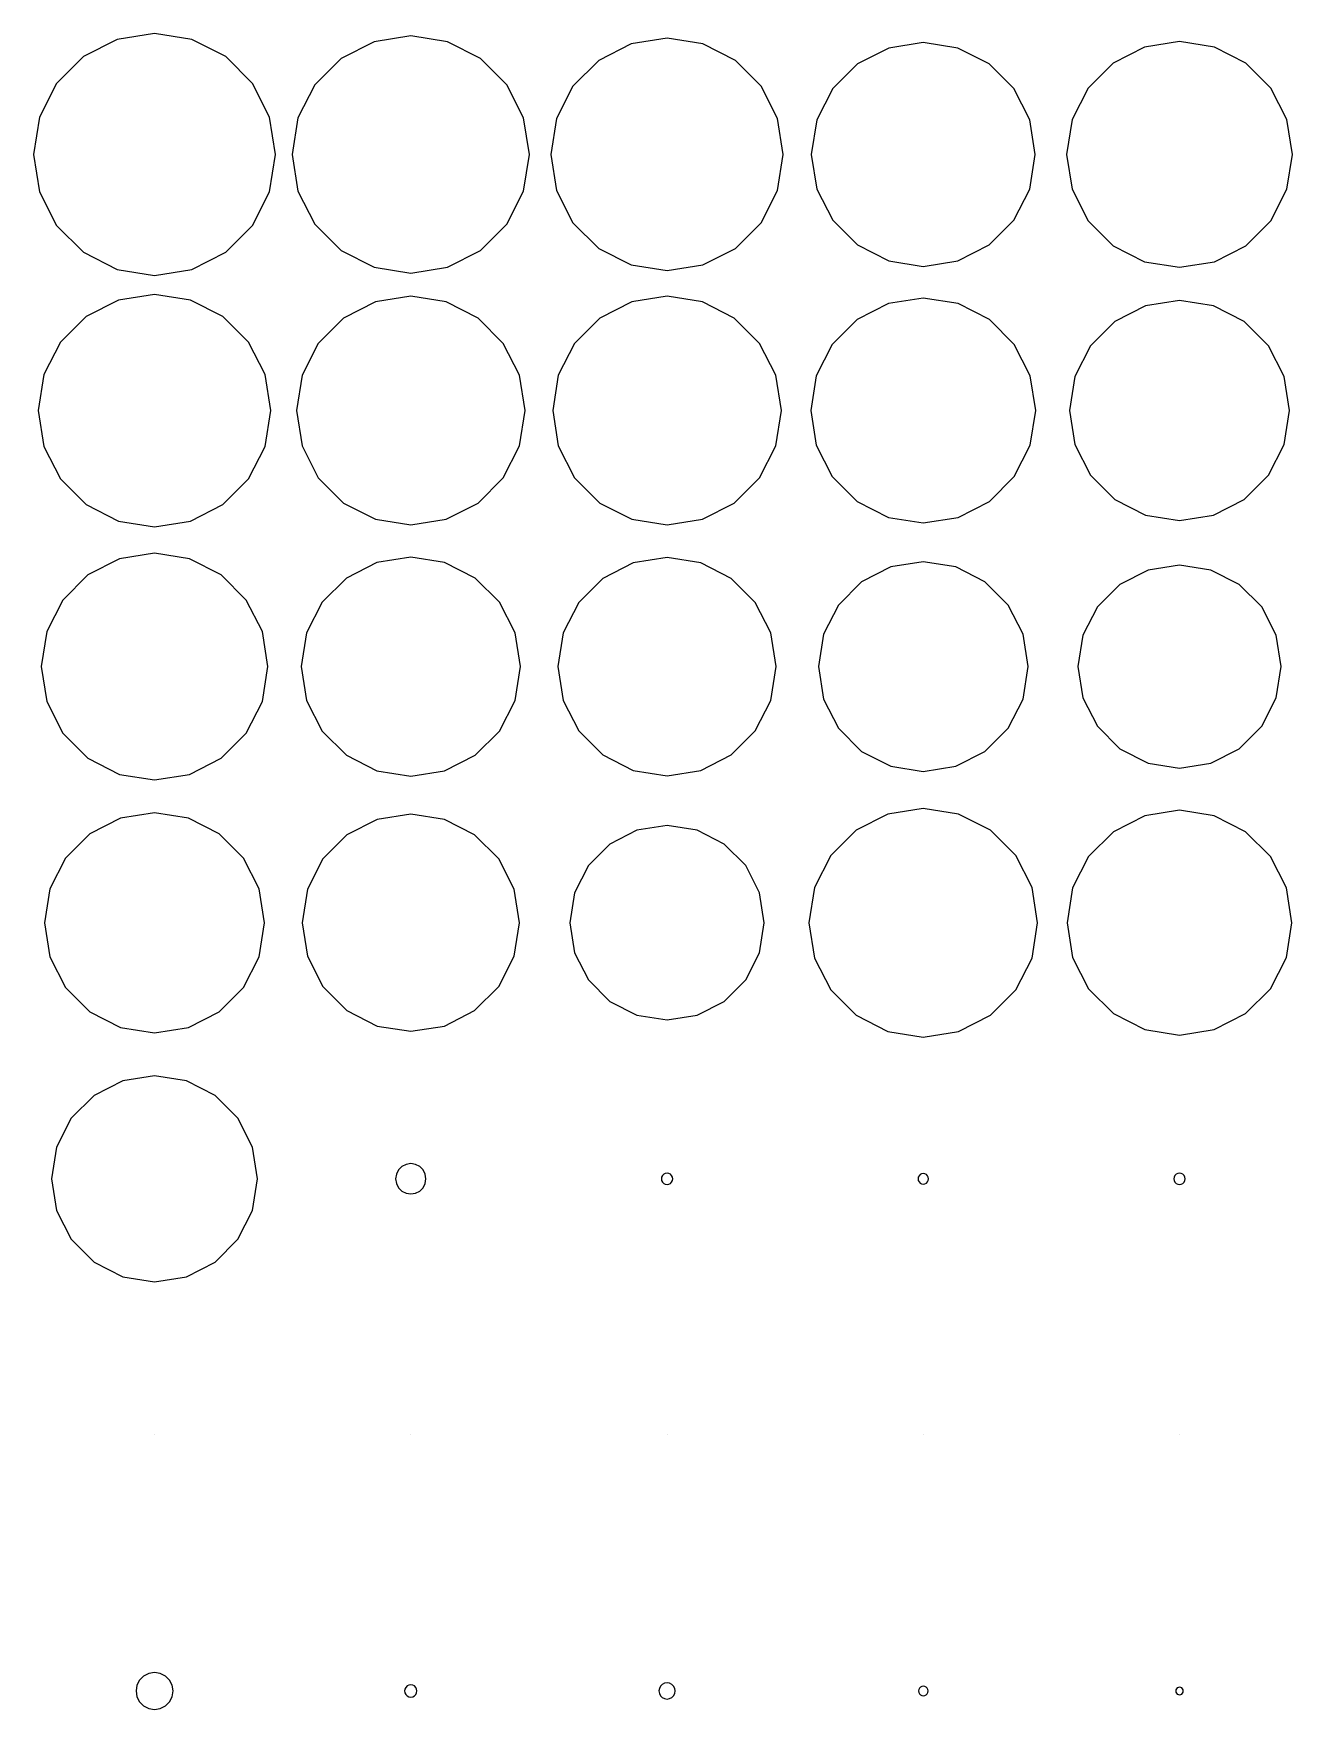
# Model space of a CAD drawing. Header units: metres. Extents: x -319 to 328, y -240 to 246.
# Drawn here: x 238.5 to 326.9, y 19.7 to 137.5 of the extents above; entities that cross this region are included whole.
import ezdxf

# ---------------------------------------------------------------- set-up
doc = ezdxf.new("R2010")
doc.units = ezdxf.units.M

msp = doc.modelspace()

# ---------------------------------------------------------------- linework, layer by layer
for p, q in [((244.37335, 137.08398, -415.6922), (242.00385, 135.87665, -415.6922)), ((247, 137.5, -415.6922), (244.37335, 137.08398, -415.6922)), ((249.62665, 137.08398, -415.6922), (247, 137.5, -415.6922)), ((251.99615, 135.87665, -415.6922), (249.62665, 137.08398, -415.6922)), ((262.42487, 136.92548, -415.6922), (260.1018, 135.74182, -415.6922)), ((265, 137.33334, -415.6922), (262.42487, 136.92548, -415.6922)), ((267.57513, 136.92548, -415.6922), (265, 137.33334, -415.6922)), ((269.8982, 135.74182, -415.6922), (267.57513, 136.92548, -415.6922)), ((280.47638, 136.76697, -415.6922), (278.19977, 135.60696, -415.6922)), ((283, 137.16666, -415.6922), (280.47638, 136.76697, -415.6922)), ((285.52362, 136.76697, -415.6922), (283, 137.16666, -415.6922)), ((287.80023, 135.60696, -415.6922), (285.52362, 136.76697, -415.6922)), ((301, 136.86667, -415.6922), (298.5691, 136.48166, -415.6922)), ((303.4309, 136.48166, -415.6922), (301, 136.86667, -415.6922)), ((319, 136.93332, -415.6922), (316.54846, 136.54504, -415.6922)), ((321.45154, 136.54504, -415.6922), (319, 136.93332, -415.6922)), ((242.00385, 135.87665, -415.6922), (240.12335, 133.99619, -415.6922)), ((253.87665, 133.99619, -415.6922), (251.99615, 135.87665, -415.6922)), ((260.1018, 135.74182, -415.6922), (258.25818, 133.89822, -415.6922)), ((271.74182, 133.89822, -415.6922), (269.8982, 135.74182, -415.6922)), ((278.19977, 135.60696, -415.6922), (276.393, 133.80023, -415.6922)), ((289.607, 133.80023, -415.6922), (287.80023, 135.60696, -415.6922)), ((298.5691, 136.48166, -415.6922), (296.3761, 135.36426, -415.6922)), ((305.6239, 135.36426, -415.6922), (303.4309, 136.48166, -415.6922)), ((316.54846, 136.54504, -415.6922), (314.3369, 135.41821, -415.6922)), ((323.6631, 135.41821, -415.6922), (321.45154, 136.54504, -415.6922)), ((296.3761, 135.36426, -415.6922), (294.63574, 133.6239, -415.6922)), ((307.36426, 133.6239, -415.6922), (305.6239, 135.36426, -415.6922)), ((314.3369, 135.41821, -415.6922), (312.5818, 133.66309, -415.6922)), ((325.4182, 133.66309, -415.6922), (323.6631, 135.41821, -415.6922)), ((240.12335, 133.99619, -415.6922), (238.91602, 131.62665, -415.6922)), ((255.08398, 131.62665, -415.6922), (253.87665, 133.99619, -415.6922)), ((258.25818, 133.89822, -415.6922), (257.07452, 131.57513, -415.6922)), ((272.92548, 131.57513, -415.6922), (271.74182, 133.89822, -415.6922)), ((276.393, 133.80023, -415.6922), (275.23303, 131.52365, -415.6922)), ((290.76697, 131.52365, -415.6922), (289.607, 133.80023, -415.6922)), ((294.63574, 133.6239, -415.6922), (293.51837, 131.43094, -415.6922)), ((308.48163, 131.43094, -415.6922), (307.36426, 133.6239, -415.6922)), ((312.5818, 133.66309, -415.6922), (311.45496, 131.45154, -415.6922)), ((326.54504, 131.45154, -415.6922), (325.4182, 133.66309, -415.6922)), ((238.91602, 131.62665, -415.6922), (238.5, 129, -415.6922)), ((255.5, 129, -415.6922), (255.08398, 131.62665, -415.6922)), ((257.07452, 131.57513, -415.6922), (256.6667, 129, -415.6922)), ((273.3333, 129, -415.6922), (272.92548, 131.57513, -415.6922)), ((275.23303, 131.52365, -415.6922), (274.8333, 129, -415.6922)), ((291.1667, 129, -415.6922), (290.76697, 131.52365, -415.6922)), ((293.51837, 131.43094, -415.6922), (293.13336, 129, -415.6922)), ((308.86664, 129, -415.6922), (308.48163, 131.43094, -415.6922)), ((311.45496, 131.45154, -415.6922), (311.06665, 129, -415.6922)), ((326.93335, 129, -415.6922), (326.54504, 131.45154, -415.6922)), ((238.5, 129, -415.6922), (238.91602, 126.37335, -415.6922)), ((255.08398, 126.37335, -415.6922), (255.5, 129, -415.6922)), ((256.6667, 129, -415.6922), (257.07452, 126.424866, -415.6922)), ((272.92548, 126.424866, -415.6922), (273.3333, 129, -415.6922)), ((274.8333, 129, -415.6922), (275.23303, 126.47635, -415.6922)), ((290.76697, 126.47635, -415.6922), (291.1667, 129, -415.6922)), ((293.13336, 129, -415.6922), (293.51837, 126.56906, -415.6922)), ((308.48163, 126.56906, -415.6922), (308.86664, 129, -415.6922)), ((311.06665, 129, -415.6922), (311.45496, 126.54846, -415.6922)), ((326.54504, 126.54846, -415.6922), (326.93335, 129, -415.6922)), ((238.91602, 126.37335, -415.6922), (240.12335, 124.003815, -415.6922)), ((253.87665, 124.003815, -415.6922), (255.08398, 126.37335, -415.6922)), ((257.07452, 126.424866, -415.6922), (258.25818, 124.101776, -415.6922)), ((271.74182, 124.101776, -415.6922), (272.92548, 126.424866, -415.6922)), ((275.23303, 126.47635, -415.6922), (276.393, 124.19977, -415.6922)), ((289.607, 124.19977, -415.6922), (290.76697, 126.47635, -415.6922)), ((293.51837, 126.56906, -415.6922), (294.63574, 124.3761, -415.6922)), ((307.36426, 124.3761, -415.6922), (308.48163, 126.56906, -415.6922)), ((311.45496, 126.54846, -415.6922), (312.5818, 124.336914, -415.6922)), ((325.4182, 124.336914, -415.6922), (326.54504, 126.54846, -415.6922)), ((240.12335, 124.003815, -415.6922), (242.00385, 122.12335, -415.6922)), ((251.99615, 122.12335, -415.6922), (253.87665, 124.003815, -415.6922)), ((258.25818, 124.101776, -415.6922), (260.1018, 122.25818, -415.6922)), ((269.8982, 122.25818, -415.6922), (271.74182, 124.101776, -415.6922)), ((276.393, 124.19977, -415.6922), (278.19977, 122.393036, -415.6922)), ((287.80023, 122.393036, -415.6922), (289.607, 124.19977, -415.6922)), ((294.63574, 124.3761, -415.6922), (296.3761, 122.63574, -415.6922)), ((305.6239, 122.63574, -415.6922), (307.36426, 124.3761, -415.6922)), ((312.5818, 124.336914, -415.6922), (314.3369, 122.58179, -415.6922)), ((323.6631, 122.58179, -415.6922), (325.4182, 124.336914, -415.6922)), ((296.3761, 122.63574, -415.6922), (298.5691, 121.51834, -415.6922)), ((303.4309, 121.51834, -415.6922), (305.6239, 122.63574, -415.6922)), ((314.3369, 122.58179, -415.6922), (316.54846, 121.454956, -415.6922)), ((321.45154, 121.454956, -415.6922), (323.6631, 122.58179, -415.6922)), ((242.00385, 122.12335, -415.6922), (244.37335, 120.916016, -415.6922)), ((249.62665, 120.916016, -415.6922), (251.99615, 122.12335, -415.6922)), ((260.1018, 122.25818, -415.6922), (262.42487, 121.074524, -415.6922)), ((267.57513, 121.074524, -415.6922), (269.8982, 122.25818, -415.6922)), ((278.19977, 122.393036, -415.6922), (280.47638, 121.23303, -415.6922)), ((285.52362, 121.23303, -415.6922), (287.80023, 122.393036, -415.6922)), ((298.5691, 121.51834, -415.6922), (301, 121.13333, -415.6922)), ((301, 121.13333, -415.6922), (303.4309, 121.51834, -415.6922)), ((316.54846, 121.454956, -415.6922), (319, 121.06668, -415.6922)), ((319, 121.06668, -415.6922), (321.45154, 121.454956, -415.6922)), ((244.37335, 120.916016, -415.6922), (247, 120.5, -415.6922)), ((247, 120.5, -415.6922), (249.62665, 120.916016, -415.6922)), ((262.42487, 121.074524, -415.6922), (265, 120.66666, -415.6922)), ((265, 120.66666, -415.6922), (267.57513, 121.074524, -415.6922)), ((280.47638, 121.23303, -415.6922), (283, 120.83334, -415.6922)), ((283, 120.83334, -415.6922), (285.52362, 121.23303, -415.6922)), ((247, 119.16666, -415.6922), (244.47638, 118.76697, -415.6922)), ((249.52362, 118.76697, -415.6922), (247, 119.16666, -415.6922)), ((265, 119.033325, -415.6922), (262.51758, 118.64017, -415.6922)), ((267.48242, 118.64017, -415.6922), (265, 119.033325, -415.6922)), ((283, 119.033325, -415.6922), (280.51758, 118.64017, -415.6922)), ((285.48242, 118.64017, -415.6922), (283, 119.033325, -415.6922)), ((244.47638, 118.76697, -415.6922), (242.19977, 117.606964, -415.6922)), ((251.80023, 117.606964, -415.6922), (249.52362, 118.76697, -415.6922)), ((262.51758, 118.64017, -415.6922), (260.27814, 117.499115, -415.6922)), ((269.72186, 117.499115, -415.6922), (267.48242, 118.64017, -415.6922)), ((280.51758, 118.64017, -415.6922), (278.27814, 117.499115, -415.6922)), ((287.72186, 117.499115, -415.6922), (285.48242, 118.64017, -415.6922)), ((298.55878, 118.513336, -415.6922), (296.3565, 117.391235, -415.6922)), ((301, 118.899994, -415.6922), (298.55878, 118.513336, -415.6922)), ((303.44122, 118.513336, -415.6922), (301, 118.899994, -415.6922)), ((305.6435, 117.391235, -415.6922), (303.44122, 118.513336, -415.6922)), ((316.6103, 118.35483, -415.6922), (314.45447, 117.25641, -415.6922)), ((319, 118.73334, -415.6922), (316.6103, 118.35483, -415.6922)), ((321.3897, 118.35483, -415.6922), (319, 118.73334, -415.6922)), ((323.54553, 117.25641, -415.6922), (321.3897, 118.35483, -415.6922)), ((242.19977, 117.606964, -415.6922), (240.393, 115.80023, -415.6922)), ((253.607, 115.80023, -415.6922), (251.80023, 117.606964, -415.6922)), ((260.27814, 117.499115, -415.6922), (258.50092, 115.72186, -415.6922)), ((271.49908, 115.72186, -415.6922), (269.72186, 117.499115, -415.6922)), ((278.27814, 117.499115, -415.6922), (276.50092, 115.72186, -415.6922)), ((289.49908, 115.72186, -415.6922), (287.72186, 117.499115, -415.6922)), ((296.3565, 117.391235, -415.6922), (294.60876, 115.64349, -415.6922)), ((307.39124, 115.64349, -415.6922), (305.6435, 117.391235, -415.6922)), ((314.45447, 117.25641, -415.6922), (312.7436, 115.54553, -415.6922)), ((325.2564, 115.54553, -415.6922), (323.54553, 117.25641, -415.6922)), ((240.393, 115.80023, -415.6922), (239.23303, 113.52365, -415.6922)), ((254.76697, 113.52365, -415.6922), (253.607, 115.80023, -415.6922)), ((258.50092, 115.72186, -415.6922), (257.35986, 113.48242, -415.6922)), ((272.64014, 113.48242, -415.6922), (271.49908, 115.72186, -415.6922)), ((276.50092, 115.72186, -415.6922), (275.35986, 113.48242, -415.6922)), ((290.64014, 113.48242, -415.6922), (289.49908, 115.72186, -415.6922)), ((294.60876, 115.64349, -415.6922), (293.48663, 113.44122, -415.6922)), ((308.51337, 113.44122, -415.6922), (307.39124, 115.64349, -415.6922)), ((312.7436, 115.54553, -415.6922), (311.64514, 113.38974, -415.6922)), ((326.35486, 113.38974, -415.6922), (325.2564, 115.54553, -415.6922)), ((239.23303, 113.52365, -415.6922), (238.83331, 111, -415.6922)), ((255.16669, 111, -415.6922), (254.76697, 113.52365, -415.6922)), ((257.35986, 113.48242, -415.6922), (256.96667, 111, -415.6922)), ((273.03333, 111, -415.6922), (272.64014, 113.48242, -415.6922)), ((275.35986, 113.48242, -415.6922), (274.96667, 111, -415.6922)), ((291.03333, 111, -415.6922), (290.64014, 113.48242, -415.6922)), ((293.48663, 113.44122, -415.6922), (293.09998, 111, -415.6922)), ((308.90002, 111, -415.6922), (308.51337, 113.44122, -415.6922)), ((311.64514, 113.38974, -415.6922), (311.26666, 111, -415.6922)), ((326.73334, 111, -415.6922), (326.35486, 113.38974, -415.6922)), ((238.83331, 111, -415.6922), (239.23303, 108.47635, -415.6922)), ((254.76697, 108.47635, -415.6922), (255.16669, 111, -415.6922)), ((256.96667, 111, -415.6922), (257.35986, 108.51758, -415.6922)), ((272.64014, 108.51758, -415.6922), (273.03333, 111, -415.6922)), ((274.96667, 111, -415.6922), (275.35986, 108.51758, -415.6922)), ((290.64014, 108.51758, -415.6922), (291.03333, 111, -415.6922)), ((293.09998, 111, -415.6922), (293.48663, 108.55878, -415.6922)), ((308.51337, 108.55878, -415.6922), (308.90002, 111, -415.6922)), ((311.26666, 111, -415.6922), (311.64514, 108.61026, -415.6922)), ((326.35486, 108.61026, -415.6922), (326.73334, 111, -415.6922)), ((239.23303, 108.47635, -415.6922), (240.393, 106.19977, -415.6922)), ((253.607, 106.19977, -415.6922), (254.76697, 108.47635, -415.6922)), ((257.35986, 108.51758, -415.6922), (258.50092, 106.27814, -415.6922)), ((271.49908, 106.27814, -415.6922), (272.64014, 108.51758, -415.6922)), ((275.35986, 108.51758, -415.6922), (276.50092, 106.27814, -415.6922)), ((289.49908, 106.27814, -415.6922), (290.64014, 108.51758, -415.6922)), ((293.48663, 108.55878, -415.6922), (294.60876, 106.35651, -415.6922)), ((307.39124, 106.35651, -415.6922), (308.51337, 108.55878, -415.6922)), ((311.64514, 108.61026, -415.6922), (312.7436, 106.45447, -415.6922)), ((325.2564, 106.45447, -415.6922), (326.35486, 108.61026, -415.6922)), ((240.393, 106.19977, -415.6922), (242.19977, 104.393036, -415.6922)), ((251.80023, 104.393036, -415.6922), (253.607, 106.19977, -415.6922)), ((258.50092, 106.27814, -415.6922), (260.27814, 104.500885, -415.6922)), ((269.72186, 104.500885, -415.6922), (271.49908, 106.27814, -415.6922)), ((276.50092, 106.27814, -415.6922), (278.27814, 104.500885, -415.6922)), ((287.72186, 104.500885, -415.6922), (289.49908, 106.27814, -415.6922)), ((294.60876, 106.35651, -415.6922), (296.3565, 104.608765, -415.6922)), ((305.6435, 104.608765, -415.6922), (307.39124, 106.35651, -415.6922)), ((312.7436, 106.45447, -415.6922), (314.45447, 104.74359, -415.6922)), ((323.54553, 104.74359, -415.6922), (325.2564, 106.45447, -415.6922)), ((242.19977, 104.393036, -415.6922), (244.47638, 103.23303, -415.6922)), ((249.52362, 103.23303, -415.6922), (251.80023, 104.393036, -415.6922)), ((260.27814, 104.500885, -415.6922), (262.51758, 103.35983, -415.6922)), ((267.48242, 103.35983, -415.6922), (269.72186, 104.500885, -415.6922)), ((278.27814, 104.500885, -415.6922), (280.51758, 103.35983, -415.6922)), ((285.48242, 103.35983, -415.6922), (287.72186, 104.500885, -415.6922)), ((296.3565, 104.608765, -415.6922), (298.55878, 103.486664, -415.6922)), ((303.44122, 103.486664, -415.6922), (305.6435, 104.608765, -415.6922)), ((314.45447, 104.74359, -415.6922), (316.6103, 103.64517, -415.6922)), ((321.3897, 103.64517, -415.6922), (323.54553, 104.74359, -415.6922)), ((244.47638, 103.23303, -415.6922), (247, 102.83334, -415.6922)), ((247, 102.83334, -415.6922), (249.52362, 103.23303, -415.6922)), ((262.51758, 103.35983, -415.6922), (265, 102.966675, -415.6922)), ((265, 102.966675, -415.6922), (267.48242, 103.35983, -415.6922)), ((280.51758, 103.35983, -415.6922), (283, 102.966675, -415.6922)), ((283, 102.966675, -415.6922), (285.48242, 103.35983, -415.6922)), ((298.55878, 103.486664, -415.6922), (301, 103.100006, -415.6922)), ((301, 103.100006, -415.6922), (303.44122, 103.486664, -415.6922)), ((316.6103, 103.64517, -415.6922), (319, 103.26666, -415.6922)), ((319, 103.26666, -415.6922), (321.3897, 103.64517, -415.6922)), ((244.53815, 100.57675, -415.6922), (242.31732, 99.44516, -415.6922)), ((247, 100.966675, -415.6922), (244.53815, 100.57675, -415.6922)), ((249.46185, 100.57675, -415.6922), (247, 100.966675, -415.6922)), ((251.68268, 99.44516, -415.6922), (249.46185, 100.57675, -415.6922)), ((262.62054, 100.32312, -415.6922), (260.47406, 99.22943, -415.6922)), ((265, 100.70001, -415.6922), (262.62054, 100.32312, -415.6922)), ((267.37946, 100.32312, -415.6922), (265, 100.70001, -415.6922)), ((269.52594, 99.22943, -415.6922), (267.37946, 100.32312, -415.6922)), ((280.63086, 100.29144, -415.6922), (278.49365, 99.20245, -415.6922)), ((283, 100.66666, -415.6922), (280.63086, 100.29144, -415.6922)), ((285.36914, 100.29144, -415.6922), (283, 100.66666, -415.6922)), ((287.50635, 99.20245, -415.6922), (285.36914, 100.29144, -415.6922)), ((301, 100.36667, -415.6922), (298.72357, 100.0061, -415.6922)), ((303.27643, 100.0061, -415.6922), (301, 100.36667, -415.6922)), ((319, 100.13333, -415.6922), (316.79565, 99.78421, -415.6922)), ((321.20435, 99.78421, -415.6922), (319, 100.13333, -415.6922)), ((242.31732, 99.44516, -415.6922), (240.55481, 97.68268, -415.6922)), ((253.44519, 97.68268, -415.6922), (251.68268, 99.44516, -415.6922)), ((260.47406, 99.22943, -415.6922), (258.77057, 97.52594, -415.6922)), ((271.22943, 97.52594, -415.6922), (269.52594, 99.22943, -415.6922)), ((278.49365, 99.20245, -415.6922), (276.79755, 97.50635, -415.6922)), ((289.20245, 97.50635, -415.6922), (287.50635, 99.20245, -415.6922)), ((296.66998, 98.95975, -415.6922), (295.04022, 97.33002, -415.6922)), ((298.72357, 100.0061, -415.6922), (296.66998, 98.95975, -415.6922)), ((305.33002, 98.95975, -415.6922), (303.27643, 100.0061, -415.6922)), ((306.95978, 97.33002, -415.6922), (305.33002, 98.95975, -415.6922)), ((316.79565, 99.78421, -415.6922), (314.80713, 98.770996, -415.6922)), ((323.19287, 98.770996, -415.6922), (321.20435, 99.78421, -415.6922)), ((314.80713, 98.770996, -415.6922), (313.229, 97.19287, -415.6922)), ((324.771, 97.19287, -415.6922), (323.19287, 98.770996, -415.6922)), ((240.55481, 97.68268, -415.6922), (239.42328, 95.46182, -415.6922)), ((254.57672, 95.46182, -415.6922), (253.44519, 97.68268, -415.6922)), ((258.77057, 97.52594, -415.6922), (257.67688, 95.379425, -415.6922)), ((272.32312, 95.379425, -415.6922), (271.22943, 97.52594, -415.6922)), ((276.79755, 97.50635, -415.6922), (275.70856, 95.36914, -415.6922)), ((290.29144, 95.36914, -415.6922), (289.20245, 97.50635, -415.6922)), ((295.04022, 97.33002, -415.6922), (293.9939, 95.27643, -415.6922)), ((308.0061, 95.27643, -415.6922), (306.95978, 97.33002, -415.6922)), ((313.229, 97.19287, -415.6922), (312.21582, 95.204315, -415.6922)), ((325.78418, 95.204315, -415.6922), (324.771, 97.19287, -415.6922)), ((239.42328, 95.46182, -415.6922), (239.03333, 93, -415.6922)), ((254.96667, 93, -415.6922), (254.57672, 95.46182, -415.6922)), ((257.67688, 95.379425, -415.6922), (257.3, 93, -415.6922)), ((272.7, 93, -415.6922), (272.32312, 95.379425, -415.6922)), ((275.70856, 95.36914, -415.6922), (275.3333, 93, -415.6922)), ((290.6667, 93, -415.6922), (290.29144, 95.36914, -415.6922)), ((293.9939, 95.27643, -415.6922), (293.63336, 93, -415.6922)), ((308.36664, 93, -415.6922), (308.0061, 95.27643, -415.6922)), ((312.21582, 95.204315, -415.6922), (311.86664, 93, -415.6922)), ((326.13336, 93, -415.6922), (325.78418, 95.204315, -415.6922)), ((239.03333, 93, -415.6922), (239.42328, 90.53818, -415.6922)), ((254.57672, 90.53818, -415.6922), (254.96667, 93, -415.6922)), ((257.3, 93, -415.6922), (257.67688, 90.620575, -415.6922)), ((272.32312, 90.620575, -415.6922), (272.7, 93, -415.6922)), ((275.3333, 93, -415.6922), (275.70856, 90.63086, -415.6922)), ((290.29144, 90.63086, -415.6922), (290.6667, 93, -415.6922)), ((293.63336, 93, -415.6922), (293.9939, 90.72357, -415.6922)), ((308.0061, 90.72357, -415.6922), (308.36664, 93, -415.6922)), ((311.86664, 93, -415.6922), (312.21582, 90.795685, -415.6922)), ((325.78418, 90.795685, -415.6922), (326.13336, 93, -415.6922)), ((293.9939, 90.72357, -415.6922), (295.04022, 88.66998, -415.6922)), ((306.95978, 88.66998, -415.6922), (308.0061, 90.72357, -415.6922)), ((312.21582, 90.795685, -415.6922), (313.229, 88.80713, -415.6922)), ((324.771, 88.80713, -415.6922), (325.78418, 90.795685, -415.6922)), ((239.42328, 90.53818, -415.6922), (240.55481, 88.31732, -415.6922)), ((253.44519, 88.31732, -415.6922), (254.57672, 90.53818, -415.6922)), ((257.67688, 90.620575, -415.6922), (258.77057, 88.47406, -415.6922)), ((271.22943, 88.47406, -415.6922), (272.32312, 90.620575, -415.6922)), ((275.70856, 90.63086, -415.6922), (276.79755, 88.49365, -415.6922)), ((289.20245, 88.49365, -415.6922), (290.29144, 90.63086, -415.6922)), ((258.77057, 88.47406, -415.6922), (260.47406, 86.77057, -415.6922)), ((269.52594, 86.77057, -415.6922), (271.22943, 88.47406, -415.6922)), ((276.79755, 88.49365, -415.6922), (278.49365, 86.79755, -415.6922)), ((287.50635, 86.79755, -415.6922), (289.20245, 88.49365, -415.6922)), ((295.04022, 88.66998, -415.6922), (296.66998, 87.04025, -415.6922)), ((305.33002, 87.04025, -415.6922), (306.95978, 88.66998, -415.6922)), ((313.229, 88.80713, -415.6922), (314.80713, 87.229004, -415.6922)), ((323.19287, 87.229004, -415.6922), (324.771, 88.80713, -415.6922)), ((240.55481, 88.31732, -415.6922), (242.31732, 86.55484, -415.6922)), ((251.68268, 86.55484, -415.6922), (253.44519, 88.31732, -415.6922)), ((314.80713, 87.229004, -415.6922), (316.79565, 86.21579, -415.6922)), ((321.20435, 86.21579, -415.6922), (323.19287, 87.229004, -415.6922)), ((242.31732, 86.55484, -415.6922), (244.53815, 85.42325, -415.6922)), ((249.46185, 85.42325, -415.6922), (251.68268, 86.55484, -415.6922)), ((260.47406, 86.77057, -415.6922), (262.62054, 85.67688, -415.6922)), ((267.37946, 85.67688, -415.6922), (269.52594, 86.77057, -415.6922)), ((278.49365, 86.79755, -415.6922), (280.63086, 85.70856, -415.6922)), ((285.36914, 85.70856, -415.6922), (287.50635, 86.79755, -415.6922)), ((296.66998, 87.04025, -415.6922), (298.72357, 85.9939, -415.6922)), ((303.27643, 85.9939, -415.6922), (305.33002, 87.04025, -415.6922)), ((316.79565, 86.21579, -415.6922), (319, 85.86667, -415.6922)), ((319, 85.86667, -415.6922), (321.20435, 86.21579, -415.6922)), ((244.53815, 85.42325, -415.6922), (247, 85.033325, -415.6922)), ((247, 85.033325, -415.6922), (249.46185, 85.42325, -415.6922)), ((262.62054, 85.67688, -415.6922), (265, 85.29999, -415.6922)), ((265, 85.29999, -415.6922), (267.37946, 85.67688, -415.6922)), ((280.63086, 85.70856, -415.6922), (283, 85.33334, -415.6922)), ((283, 85.33334, -415.6922), (285.36914, 85.70856, -415.6922)), ((298.72357, 85.9939, -415.6922), (301, 85.63333, -415.6922)), ((301, 85.63333, -415.6922), (303.27643, 85.9939, -415.6922)), ((247, 82.73334, -415.6922), (244.61029, 82.35483, -415.6922)), ((249.38971, 82.35483, -415.6922), (247, 82.73334, -415.6922)), ((265, 82.63333, -415.6922), (262.64117, 82.259735, -415.6922)), ((267.35883, 82.259735, -415.6922), (265, 82.63333, -415.6922)), ((298.51758, 82.64017, -415.6922), (296.27814, 81.499115, -415.6922)), ((301, 83.033325, -415.6922), (298.51758, 82.64017, -415.6922)), ((303.48242, 82.64017, -415.6922), (301, 83.033325, -415.6922)), ((305.72186, 81.499115, -415.6922), (303.48242, 82.64017, -415.6922)), ((316.55878, 82.513336, -415.6922), (314.3565, 81.391235, -415.6922)), ((319, 82.899994, -415.6922), (316.55878, 82.513336, -415.6922)), ((321.44122, 82.513336, -415.6922), (319, 82.899994, -415.6922)), ((323.6435, 81.391235, -415.6922), (321.44122, 82.513336, -415.6922)), ((244.61029, 82.35483, -415.6922), (242.45447, 81.25641, -415.6922)), ((251.54553, 81.25641, -415.6922), (249.38971, 82.35483, -415.6922)), ((262.64117, 82.259735, -415.6922), (260.51324, 81.17551, -415.6922)), ((269.48676, 81.17551, -415.6922), (267.35883, 82.259735, -415.6922)), ((280.88837, 81.4989, -415.6922), (278.98346, 80.52829, -415.6922)), ((283, 81.83334, -415.6922), (280.88837, 81.4989, -415.6922)), ((285.11163, 81.4989, -415.6922), (283, 81.83334, -415.6922)), ((287.01654, 80.52829, -415.6922), (285.11163, 81.4989, -415.6922)), ((296.27814, 81.499115, -415.6922), (294.50092, 79.72186, -415.6922)), ((307.49908, 79.72186, -415.6922), (305.72186, 81.499115, -415.6922)), ((314.3565, 81.391235, -415.6922), (312.60876, 79.64349, -415.6922)), ((325.39124, 79.64349, -415.6922), (323.6435, 81.391235, -415.6922)), ((242.45447, 81.25641, -415.6922), (240.74359, 79.54553, -415.6922)), ((253.25641, 79.54553, -415.6922), (251.54553, 81.25641, -415.6922)), ((260.51324, 81.17551, -415.6922), (258.82452, 79.486755, -415.6922)), ((271.17548, 79.486755, -415.6922), (269.48676, 81.17551, -415.6922)), ((278.98346, 80.52829, -415.6922), (277.47174, 79.01654, -415.6922)), ((288.52826, 79.01654, -415.6922), (287.01654, 80.52829, -415.6922)), ((240.74359, 79.54553, -415.6922), (239.64514, 77.38974, -415.6922)), ((254.35486, 77.38974, -415.6922), (253.25641, 79.54553, -415.6922)), ((258.82452, 79.486755, -415.6922), (257.7403, 77.358826, -415.6922)), ((272.2597, 77.358826, -415.6922), (271.17548, 79.486755, -415.6922)), ((277.47174, 79.01654, -415.6922), (276.5011, 77.1116, -415.6922)), ((289.4989, 77.1116, -415.6922), (288.52826, 79.01654, -415.6922)), ((294.50092, 79.72186, -415.6922), (293.35986, 77.48242, -415.6922)), ((308.64014, 77.48242, -415.6922), (307.49908, 79.72186, -415.6922)), ((312.60876, 79.64349, -415.6922), (311.48663, 77.44122, -415.6922)), ((326.51337, 77.44122, -415.6922), (325.39124, 79.64349, -415.6922)), ((239.64514, 77.38974, -415.6922), (239.26666, 75, -415.6922)), ((254.73334, 75, -415.6922), (254.35486, 77.38974, -415.6922)), ((257.7403, 77.358826, -415.6922), (257.36664, 75, -415.6922)), ((272.63336, 75, -415.6922), (272.2597, 77.358826, -415.6922)), ((276.5011, 77.1116, -415.6922), (276.1667, 75, -415.6922)), ((289.8333, 75, -415.6922), (289.4989, 77.1116, -415.6922)), ((293.35986, 77.48242, -415.6922), (292.96667, 75, -415.6922)), ((309.03333, 75, -415.6922), (308.64014, 77.48242, -415.6922)), ((311.48663, 77.44122, -415.6922), (311.09998, 75, -415.6922)), ((326.90002, 75, -415.6922), (326.51337, 77.44122, -415.6922)), ((239.26666, 75, -415.6922), (239.64514, 72.61026, -415.6922)), ((254.35486, 72.61026, -415.6922), (254.73334, 75, -415.6922)), ((257.36664, 75, -415.6922), (257.7403, 72.641174, -415.6922)), ((272.2597, 72.641174, -415.6922), (272.63336, 75, -415.6922)), ((276.1667, 75, -415.6922), (276.5011, 72.8884, -415.6922)), ((289.4989, 72.8884, -415.6922), (289.8333, 75, -415.6922)), ((292.96667, 75, -415.6922), (293.35986, 72.51758, -415.6922)), ((308.64014, 72.51758, -415.6922), (309.03333, 75, -415.6922)), ((311.09998, 75, -415.6922), (311.48663, 72.55878, -415.6922)), ((326.51337, 72.55878, -415.6922), (326.90002, 75, -415.6922)), ((239.64514, 72.61026, -415.6922), (240.74359, 70.45447, -415.6922)), ((253.25641, 70.45447, -415.6922), (254.35486, 72.61026, -415.6922)), ((257.7403, 72.641174, -415.6922), (258.82452, 70.513245, -415.6922)), ((271.17548, 70.513245, -415.6922), (272.2597, 72.641174, -415.6922)), ((276.5011, 72.8884, -415.6922), (277.47174, 70.98346, -415.6922)), ((288.52826, 70.98346, -415.6922), (289.4989, 72.8884, -415.6922)), ((293.35986, 72.51758, -415.6922), (294.50092, 70.27814, -415.6922)), ((307.49908, 70.27814, -415.6922), (308.64014, 72.51758, -415.6922)), ((311.48663, 72.55878, -415.6922), (312.60876, 70.35651, -415.6922)), ((325.39124, 70.35651, -415.6922), (326.51337, 72.55878, -415.6922)), ((277.47174, 70.98346, -415.6922), (278.98346, 69.47171, -415.6922)), ((287.01654, 69.47171, -415.6922), (288.52826, 70.98346, -415.6922)), ((240.74359, 70.45447, -415.6922), (242.45447, 68.74359, -415.6922)), ((251.54553, 68.74359, -415.6922), (253.25641, 70.45447, -415.6922)), ((258.82452, 70.513245, -415.6922), (260.51324, 68.82449, -415.6922)), ((269.48676, 68.82449, -415.6922), (271.17548, 70.513245, -415.6922)), ((294.50092, 70.27814, -415.6922), (296.27814, 68.500885, -415.6922)), ((305.72186, 68.500885, -415.6922), (307.49908, 70.27814, -415.6922)), ((312.60876, 70.35651, -415.6922), (314.3565, 68.608765, -415.6922)), ((323.6435, 68.608765, -415.6922), (325.39124, 70.35651, -415.6922)), ((242.45447, 68.74359, -415.6922), (244.61029, 67.64517, -415.6922)), ((249.38971, 67.64517, -415.6922), (251.54553, 68.74359, -415.6922)), ((260.51324, 68.82449, -415.6922), (262.64117, 67.740265, -415.6922)), ((267.35883, 67.740265, -415.6922), (269.48676, 68.82449, -415.6922)), ((278.98346, 69.47171, -415.6922), (280.88837, 68.50113, -415.6922)), ((280.88837, 68.50113, -415.6922), (283, 68.16666, -415.6922)), ((283, 68.16666, -415.6922), (285.11163, 68.50113, -415.6922)), ((285.11163, 68.50113, -415.6922), (287.01654, 69.47171, -415.6922)), ((296.27814, 68.500885, -415.6922), (298.51758, 67.35983, -415.6922)), ((303.48242, 67.35983, -415.6922), (305.72186, 68.500885, -415.6922)), ((314.3565, 68.608765, -415.6922), (316.55878, 67.486664, -415.6922)), ((321.44122, 67.486664, -415.6922), (323.6435, 68.608765, -415.6922)), ((244.61029, 67.64517, -415.6922), (247, 67.26666, -415.6922)), ((247, 67.26666, -415.6922), (249.38971, 67.64517, -415.6922)), ((262.64117, 67.740265, -415.6922), (265, 67.36667, -415.6922)), ((265, 67.36667, -415.6922), (267.35883, 67.740265, -415.6922)), ((298.51758, 67.35983, -415.6922), (301, 66.966675, -415.6922)), ((301, 66.966675, -415.6922), (303.48242, 67.35983, -415.6922)), ((316.55878, 67.486664, -415.6922), (319, 67.100006, -415.6922)), ((319, 67.100006, -415.6922), (321.44122, 67.486664, -415.6922)), ((244.76477, 63.879303, -415.6922), (242.74835, 62.8519, -415.6922)), ((247, 64.23334, -415.6922), (244.76477, 63.879303, -415.6922)), ((249.23523, 63.879303, -415.6922), (247, 64.23334, -415.6922)), ((251.25165, 62.8519, -415.6922), (249.23523, 63.879303, -415.6922)), ((242.74835, 62.8519, -415.6922), (241.14813, 61.251648, -415.6922)), ((252.85187, 61.251648, -415.6922), (251.25165, 62.8519, -415.6922)), ((241.14813, 61.251648, -415.6922), (240.12067, 59.23523, -415.6922)), ((253.87933, 59.23523, -415.6922), (252.85187, 61.251648, -415.6922)), ((240.12067, 59.23523, -415.6922), (239.76666, 57, -415.6922)), ((254.23334, 57, -415.6922), (253.87933, 59.23523, -415.6922)), ((264.37305, 57.862946, -415.6922), (264.13702, 57.626984, -415.6922)), ((264.6704, 58.014465, -415.6922), (264.37305, 57.862946, -415.6922)), ((265, 58.06668, -415.6922), (264.6704, 58.014465, -415.6922)), ((265.3296, 58.014465, -415.6922), (265, 58.06668, -415.6922)), ((265.62695, 57.862946, -415.6922), (265.3296, 58.014465, -415.6922)), ((265.86298, 57.626984, -415.6922), (265.62695, 57.862946, -415.6922)), ((239.76666, 57, -415.6922), (240.12067, 54.76477, -415.6922)), ((253.87933, 54.76477, -415.6922), (254.23334, 57, -415.6922)), ((263.98553, 57.32962, -415.6922), (263.93335, 57, -415.6922)), ((263.93335, 57, -415.6922), (263.98553, 56.67038, -415.6922)), ((264.13702, 57.626984, -415.6922), (263.98553, 57.32962, -415.6922)), ((263.98553, 56.67038, -415.6922), (264.13702, 56.373016, -415.6922)), ((266.01447, 57.32962, -415.6922), (265.86298, 57.626984, -415.6922)), ((265.86298, 56.373016, -415.6922), (266.01447, 56.67038, -415.6922)), ((266.06665, 57, -415.6922), (266.01447, 57.32962, -415.6922)), ((266.01447, 56.67038, -415.6922), (266.06665, 57, -415.6922)), ((282.61957, 57.123596, -415.6922), (282.59998, 57, -415.6922)), ((282.59998, 57, -415.6922), (282.61957, 56.876404, -415.6922)), ((282.6764, 57.235107, -415.6922), (282.61957, 57.123596, -415.6922)), ((282.61957, 56.876404, -415.6922), (282.6764, 56.764893, -415.6922)), ((282.7649, 57.32361, -415.6922), (282.6764, 57.235107, -415.6922)), ((282.6764, 56.764893, -415.6922), (282.7649, 56.67639, -415.6922)), ((282.8764, 57.380432, -415.6922), (282.7649, 57.32361, -415.6922)), ((282.7649, 56.67639, -415.6922), (282.8764, 56.619568, -415.6922)), ((283, 57.399994, -415.6922), (282.8764, 57.380432, -415.6922)), ((282.8764, 56.619568, -415.6922), (283, 56.600006, -415.6922)), ((283.1236, 57.380432, -415.6922), (283, 57.399994, -415.6922)), ((283, 56.600006, -415.6922), (283.1236, 56.619568, -415.6922)), ((283.2351, 57.32361, -415.6922), (283.1236, 57.380432, -415.6922)), ((283.1236, 56.619568, -415.6922), (283.2351, 56.67639, -415.6922)), ((283.3236, 57.235107, -415.6922), (283.2351, 57.32361, -415.6922)), ((283.2351, 56.67639, -415.6922), (283.3236, 56.764893, -415.6922)), ((283.38043, 57.123596, -415.6922), (283.3236, 57.235107, -415.6922)), ((283.3236, 56.764893, -415.6922), (283.38043, 56.876404, -415.6922)), ((283.40002, 57, -415.6922), (283.38043, 57.123596, -415.6922)), ((283.38043, 56.876404, -415.6922), (283.40002, 57, -415.6922)), ((300.6513, 57.11331, -415.6922), (300.63336, 57, -415.6922)), ((300.63336, 57, -415.6922), (300.6513, 56.88669, -415.6922)), ((300.70337, 57.215515, -415.6922), (300.6513, 57.11331, -415.6922)), ((300.6513, 56.88669, -415.6922), (300.70337, 56.784485, -415.6922)), ((300.7845, 57.29663, -415.6922), (300.70337, 57.215515, -415.6922)), ((300.70337, 56.784485, -415.6922), (300.7845, 56.70337, -415.6922)), ((300.88672, 57.348724, -415.6922), (300.7845, 57.29663, -415.6922)), ((300.7845, 56.70337, -415.6922), (300.88672, 56.651276, -415.6922)), ((301, 57.36667, -415.6922), (300.88672, 57.348724, -415.6922)), ((300.88672, 56.651276, -415.6922), (301, 56.63333, -415.6922)), ((301.11328, 57.348724, -415.6922), (301, 57.36667, -415.6922)), ((301, 56.63333, -415.6922), (301.11328, 56.651276, -415.6922)), ((301.2155, 57.29663, -415.6922), (301.11328, 57.348724, -415.6922)), ((301.11328, 56.651276, -415.6922), (301.2155, 56.70337, -415.6922)), ((301.29663, 57.215515, -415.6922), (301.2155, 57.29663, -415.6922)), ((301.2155, 56.70337, -415.6922), (301.29663, 56.784485, -415.6922)), ((301.3487, 57.11331, -415.6922), (301.29663, 57.215515, -415.6922)), ((301.29663, 56.784485, -415.6922), (301.3487, 56.88669, -415.6922)), ((301.36664, 57, -415.6922), (301.3487, 57.11331, -415.6922)), ((301.3487, 56.88669, -415.6922), (301.36664, 57, -415.6922)), ((318.61957, 57.123596, -415.6922), (318.59998, 57, -415.6922)), ((318.59998, 57, -415.6922), (318.61957, 56.876404, -415.6922)), ((318.6764, 57.235107, -415.6922), (318.61957, 57.123596, -415.6922)), ((318.61957, 56.876404, -415.6922), (318.6764, 56.764893, -415.6922)), ((318.7649, 57.32361, -415.6922), (318.6764, 57.235107, -415.6922)), ((318.6764, 56.764893, -415.6922), (318.7649, 56.67639, -415.6922)), ((318.8764, 57.380432, -415.6922), (318.7649, 57.32361, -415.6922)), ((318.7649, 56.67639, -415.6922), (318.8764, 56.619568, -415.6922)), ((319, 57.399994, -415.6922), (318.8764, 57.380432, -415.6922)), ((318.8764, 56.619568, -415.6922), (319, 56.600006, -415.6922)), ((319.1236, 57.380432, -415.6922), (319, 57.399994, -415.6922)), ((319, 56.600006, -415.6922), (319.1236, 56.619568, -415.6922)), ((319.2351, 57.32361, -415.6922), (319.1236, 57.380432, -415.6922)), ((319.1236, 56.619568, -415.6922), (319.2351, 56.67639, -415.6922)), ((319.3236, 57.235107, -415.6922), (319.2351, 57.32361, -415.6922)), ((319.2351, 56.67639, -415.6922), (319.3236, 56.764893, -415.6922)), ((319.38043, 57.123596, -415.6922), (319.3236, 57.235107, -415.6922)), ((319.3236, 56.764893, -415.6922), (319.38043, 56.876404, -415.6922)), ((319.40002, 57, -415.6922), (319.38043, 57.123596, -415.6922)), ((319.38043, 56.876404, -415.6922), (319.40002, 57, -415.6922)), ((264.13702, 56.373016, -415.6922), (264.37305, 56.137054, -415.6922)), ((264.37305, 56.137054, -415.6922), (264.6704, 55.985535, -415.6922)), ((264.6704, 55.985535, -415.6922), (265, 55.93332, -415.6922)), ((265, 55.93332, -415.6922), (265.3296, 55.985535, -415.6922)), ((265.3296, 55.985535, -415.6922), (265.62695, 56.137054, -415.6922)), ((265.62695, 56.137054, -415.6922), (265.86298, 56.373016, -415.6922)), ((240.12067, 54.76477, -415.6922), (241.14813, 52.748352, -415.6922)), ((252.85187, 52.748352, -415.6922), (253.87933, 54.76477, -415.6922)), ((241.14813, 52.748352, -415.6922), (242.74835, 51.1481, -415.6922)), ((251.25165, 51.1481, -415.6922), (252.85187, 52.748352, -415.6922)), ((242.74835, 51.1481, -415.6922), (244.76477, 50.120697, -415.6922)), ((249.23523, 50.120697, -415.6922), (251.25165, 51.1481, -415.6922)), ((244.76477, 50.120697, -415.6922), (247, 49.766663, -415.6922)), ((247, 49.766663, -415.6922), (249.23523, 50.120697, -415.6922)), ((247, 39, -415.6922), (247, 39, -415.6922)), ((247, 39, -415.6922), (247, 39, -415.6922)), ((247, 39, -415.6922), (247, 39, -415.6922)), ((247, 39, -415.6922), (247, 39, -415.6922)), ((247, 39, -415.6922), (247, 39, -415.6922)), ((247, 39, -415.6922), (247, 39, -415.6922)), ((247, 39, -415.6922), (247, 39, -415.6922)), ((247, 39, -415.6922), (247, 39, -415.6922)), ((247, 39, -415.6922), (247, 39, -415.6922)), ((247, 39, -415.6922), (247, 39, -415.6922)), ((247, 39, -415.6922), (247, 39, -415.6922)), ((247, 39, -415.6922), (247, 39, -415.6922)), ((247, 39, -415.6922), (247, 39, -415.6922)), ((247, 39, -415.6922), (247, 39, -415.6922)), ((247, 39, -415.6922), (247, 39, -415.6922)), ((247, 39, -415.6922), (247, 39, -415.6922)), ((247, 39, -415.6922), (247, 39, -415.6922)), ((247, 39, -415.6922), (247, 39, -415.6922)), ((247, 39, -415.6922), (247, 39, -415.6922)), ((247, 39, -415.6922), (247, 39, -415.6922)), ((265, 39, -415.6922), (265, 39, -415.6922)), ((265, 39, -415.6922), (265, 39, -415.6922)), ((265, 39, -415.6922), (265, 39, -415.6922)), ((265, 39, -415.6922), (265, 39, -415.6922)), ((265, 39, -415.6922), (265, 39, -415.6922)), ((265, 39, -415.6922), (265, 39, -415.6922)), ((265, 39, -415.6922), (265, 39, -415.6922)), ((265, 39, -415.6922), (265, 39, -415.6922)), ((265, 39, -415.6922), (265, 39, -415.6922)), ((265, 39, -415.6922), (265, 39, -415.6922)), ((265, 39, -415.6922), (265, 39, -415.6922)), ((265, 39, -415.6922), (265, 39, -415.6922)), ((265, 39, -415.6922), (265, 39, -415.6922)), ((265, 39, -415.6922), (265, 39, -415.6922)), ((265, 39, -415.6922), (265, 39, -415.6922)), ((265, 39, -415.6922), (265, 39, -415.6922)), ((265, 39, -415.6922), (265, 39, -415.6922)), ((265, 39, -415.6922), (265, 39, -415.6922)), ((265, 39, -415.6922), (265, 39, -415.6922)), ((265, 39, -415.6922), (265, 39, -415.6922)), ((283, 39, -415.6922), (283, 39, -415.6922)), ((283, 39, -415.6922), (283, 39, -415.6922)), ((283, 39, -415.6922), (283, 39, -415.6922)), ((283, 39, -415.6922), (283, 39, -415.6922)), ((283, 39, -415.6922), (283, 39, -415.6922)), ((283, 39, -415.6922), (283, 39, -415.6922)), ((283, 39, -415.6922), (283, 39, -415.6922)), ((283, 39, -415.6922), (283, 39, -415.6922)), ((283, 39, -415.6922), (283, 39, -415.6922)), ((283, 39, -415.6922), (283, 39, -415.6922)), ((283, 39, -415.6922), (283, 39, -415.6922)), ((283, 39, -415.6922), (283, 39, -415.6922)), ((283, 39, -415.6922), (283, 39, -415.6922)), ((283, 39, -415.6922), (283, 39, -415.6922)), ((283, 39, -415.6922), (283, 39, -415.6922)), ((283, 39, -415.6922), (283, 39, -415.6922)), ((283, 39, -415.6922), (283, 39, -415.6922)), ((283, 39, -415.6922), (283, 39, -415.6922)), ((283, 39, -415.6922), (283, 39, -415.6922)), ((283, 39, -415.6922), (283, 39, -415.6922)), ((301, 39, -415.6922), (301, 39, -415.6922)), ((301, 39, -415.6922), (301, 39, -415.6922)), ((301, 39, -415.6922), (301, 39, -415.6922)), ((301, 39, -415.6922), (301, 39, -415.6922)), ((301, 39, -415.6922), (301, 39, -415.6922)), ((301, 39, -415.6922), (301, 39, -415.6922)), ((301, 39, -415.6922), (301, 39, -415.6922)), ((301, 39, -415.6922), (301, 39, -415.6922)), ((301, 39, -415.6922), (301, 39, -415.6922)), ((301, 39, -415.6922), (301, 39, -415.6922)), ((301, 39, -415.6922), (301, 39, -415.6922)), ((301, 39, -415.6922), (301, 39, -415.6922)), ((301, 39, -415.6922), (301, 39, -415.6922)), ((301, 39, -415.6922), (301, 39, -415.6922)), ((301, 39, -415.6922), (301, 39, -415.6922)), ((301, 39, -415.6922), (301, 39, -415.6922)), ((301, 39, -415.6922), (301, 39, -415.6922)), ((301, 39, -415.6922), (301, 39, -415.6922)), ((301, 39, -415.6922), (301, 39, -415.6922)), ((301, 39, -415.6922), (301, 39, -415.6922)), ((319, 39, -415.6922), (319, 39, -415.6922)), ((319, 39, -415.6922), (319, 39, -415.6922)), ((319, 39, -415.6922), (319, 39, -415.6922)), ((319, 39, -415.6922), (319, 39, -415.6922)), ((319, 39, -415.6922), (319, 39, -415.6922)), ((319, 39, -415.6922), (319, 39, -415.6922)), ((319, 39, -415.6922), (319, 39, -415.6922)), ((319, 39, -415.6922), (319, 39, -415.6922)), ((319, 39, -415.6922), (319, 39, -415.6922)), ((319, 39, -415.6922), (319, 39, -415.6922)), ((319, 39, -415.6922), (319, 39, -415.6922)), ((319, 39, -415.6922), (319, 39, -415.6922)), ((319, 39, -415.6922), (319, 39, -415.6922)), ((319, 39, -415.6922), (319, 39, -415.6922)), ((319, 39, -415.6922), (319, 39, -415.6922)), ((319, 39, -415.6922), (319, 39, -415.6922)), ((319, 39, -415.6922), (319, 39, -415.6922)), ((319, 39, -415.6922), (319, 39, -415.6922)), ((319, 39, -415.6922), (319, 39, -415.6922)), ((319, 39, -415.6922), (319, 39, -415.6922)), ((245.76361, 21.401733, -415.6922), (245.70001, 21, -415.6922)), ((245.9483, 21.76413, -415.6922), (245.76361, 21.401733, -415.6922)), ((246.2359, 22.051727, -415.6922), (245.9483, 21.76413, -415.6922)), ((246.59827, 22.236359, -415.6922), (246.2359, 22.051727, -415.6922)), ((247, 22.299988, -415.6922), (246.59827, 22.236359, -415.6922)), ((247.40173, 22.236359, -415.6922), (247, 22.299988, -415.6922)), ((247.7641, 22.051727, -415.6922), (247.40173, 22.236359, -415.6922)), ((248.0517, 21.76413, -415.6922), (247.7641, 22.051727, -415.6922)), ((248.23639, 21.401733, -415.6922), (248.0517, 21.76413, -415.6922)), ((248.29999, 21, -415.6922), (248.23639, 21.401733, -415.6922)), ((264.6494, 21.2547, -415.6922), (264.5879, 21.133911, -415.6922)), ((264.7453, 21.350586, -415.6922), (264.6494, 21.2547, -415.6922)), ((264.8661, 21.41211, -415.6922), (264.7453, 21.350586, -415.6922)), ((265, 21.43332, -415.6922), (264.8661, 21.41211, -415.6922)), ((265.1339, 21.41211, -415.6922), (265, 21.43332, -415.6922)), ((265.2547, 21.350586, -415.6922), (265.1339, 21.41211, -415.6922)), ((265.3506, 21.2547, -415.6922), (265.2547, 21.350586, -415.6922)), ((265.4121, 21.133911, -415.6922), (265.3506, 21.2547, -415.6922)), ((282.54156, 21.333069, -415.6922), (282.46106, 21.17511, -415.6922)), ((282.66693, 21.458435, -415.6922), (282.54156, 21.333069, -415.6922)), ((282.8249, 21.53894, -415.6922), (282.66693, 21.458435, -415.6922)), ((283, 21.56668, -415.6922), (282.8249, 21.53894, -415.6922)), ((283.1751, 21.53894, -415.6922), (283, 21.56668, -415.6922)), ((283.33307, 21.458435, -415.6922), (283.1751, 21.53894, -415.6922)), ((283.45844, 21.333069, -415.6922), (283.33307, 21.458435, -415.6922)), ((283.53894, 21.17511, -415.6922), (283.45844, 21.333069, -415.6922)), ((300.80408, 21.269684, -415.6922), (300.73035, 21.195923, -415.6922)), ((300.89697, 21.317017, -415.6922), (300.80408, 21.269684, -415.6922)), ((301, 21.333344, -415.6922), (300.89697, 21.317017, -415.6922)), ((301.10303, 21.317017, -415.6922), (301, 21.333344, -415.6922)), ((301.19592, 21.269684, -415.6922), (301.10303, 21.317017, -415.6922)), ((301.26965, 21.195923, -415.6922), (301.19592, 21.269684, -415.6922)), ((318.84326, 21.215729, -415.6922), (318.78424, 21.156738, -415.6922)), ((318.9176, 21.253601, -415.6922), (318.84326, 21.215729, -415.6922)), ((319, 21.266663, -415.6922), (318.9176, 21.253601, -415.6922)), ((319.0824, 21.253601, -415.6922), (319, 21.266663, -415.6922)), ((319.15674, 21.215729, -415.6922), (319.0824, 21.253601, -415.6922)), ((319.21576, 21.156738, -415.6922), (319.15674, 21.215729, -415.6922)), ((245.70001, 21, -415.6922), (245.76361, 20.598267, -415.6922)), ((245.76361, 20.598267, -415.6922), (245.9483, 20.23587, -415.6922)), ((245.9483, 20.23587, -415.6922), (246.2359, 19.948273, -415.6922)), ((247.7641, 19.948273, -415.6922), (248.0517, 20.23587, -415.6922)), ((248.0517, 20.23587, -415.6922), (248.23639, 20.598267, -415.6922)), ((248.23639, 20.598267, -415.6922), (248.29999, 21, -415.6922)), ((264.5879, 21.133911, -415.6922), (264.56665, 21, -415.6922)), ((264.56665, 21, -415.6922), (264.5879, 20.866089, -415.6922)), ((264.5879, 20.866089, -415.6922), (264.6494, 20.7453, -415.6922)), ((264.6494, 20.7453, -415.6922), (264.7453, 20.649414, -415.6922)), ((264.7453, 20.649414, -415.6922), (264.8661, 20.58789, -415.6922)), ((264.8661, 20.58789, -415.6922), (265, 20.56668, -415.6922)), ((265, 20.56668, -415.6922), (265.1339, 20.58789, -415.6922)), ((265.1339, 20.58789, -415.6922), (265.2547, 20.649414, -415.6922)), ((265.2547, 20.649414, -415.6922), (265.3506, 20.7453, -415.6922)), ((265.3506, 20.7453, -415.6922), (265.4121, 20.866089, -415.6922)), ((265.43335, 21, -415.6922), (265.4121, 21.133911, -415.6922)), ((265.4121, 20.866089, -415.6922), (265.43335, 21, -415.6922)), ((282.46106, 21.17511, -415.6922), (282.43335, 21, -415.6922)), ((282.43335, 21, -415.6922), (282.46106, 20.82489, -415.6922)), ((282.46106, 20.82489, -415.6922), (282.54156, 20.666931, -415.6922)), ((282.54156, 20.666931, -415.6922), (282.66693, 20.541565, -415.6922)), ((282.66693, 20.541565, -415.6922), (282.8249, 20.46106, -415.6922)), ((282.8249, 20.46106, -415.6922), (283, 20.43332, -415.6922)), ((283, 20.43332, -415.6922), (283.1751, 20.46106, -415.6922)), ((283.1751, 20.46106, -415.6922), (283.33307, 20.541565, -415.6922)), ((283.33307, 20.541565, -415.6922), (283.45844, 20.666931, -415.6922)), ((283.45844, 20.666931, -415.6922), (283.53894, 20.82489, -415.6922)), ((283.56665, 21, -415.6922), (283.53894, 21.17511, -415.6922)), ((283.53894, 20.82489, -415.6922), (283.56665, 21, -415.6922)), ((300.68298, 21.102997, -415.6922), (300.6667, 21, -415.6922)), ((300.6667, 21, -415.6922), (300.68298, 20.897003, -415.6922)), ((300.73035, 21.195923, -415.6922), (300.68298, 21.102997, -415.6922)), ((300.68298, 20.897003, -415.6922), (300.73035, 20.804077, -415.6922)), ((300.73035, 20.804077, -415.6922), (300.80408, 20.730316, -415.6922)), ((300.80408, 20.730316, -415.6922), (300.89697, 20.682983, -415.6922)), ((300.89697, 20.682983, -415.6922), (301, 20.666656, -415.6922)), ((301, 20.666656, -415.6922), (301.10303, 20.682983, -415.6922)), ((301.10303, 20.682983, -415.6922), (301.19592, 20.730316, -415.6922)), ((301.19592, 20.730316, -415.6922), (301.26965, 20.804077, -415.6922)), ((301.31702, 21.102997, -415.6922), (301.26965, 21.195923, -415.6922)), ((301.26965, 20.804077, -415.6922), (301.31702, 20.897003, -415.6922)), ((301.3333, 21, -415.6922), (301.31702, 21.102997, -415.6922)), ((301.31702, 20.897003, -415.6922), (301.3333, 21, -415.6922)), ((318.7464, 21.082397, -415.6922), (318.73334, 21, -415.6922)), ((318.73334, 21, -415.6922), (318.7464, 20.917603, -415.6922)), ((318.78424, 21.156738, -415.6922), (318.7464, 21.082397, -415.6922)), ((318.7464, 20.917603, -415.6922), (318.78424, 20.843262, -415.6922)), ((318.78424, 20.843262, -415.6922), (318.84326, 20.784271, -415.6922)), ((318.84326, 20.784271, -415.6922), (318.9176, 20.746399, -415.6922)), ((318.9176, 20.746399, -415.6922), (319, 20.733337, -415.6922)), ((319, 20.733337, -415.6922), (319.0824, 20.746399, -415.6922)), ((319.0824, 20.746399, -415.6922), (319.15674, 20.784271, -415.6922)), ((319.15674, 20.784271, -415.6922), (319.21576, 20.843262, -415.6922)), ((319.2536, 21.082397, -415.6922), (319.21576, 21.156738, -415.6922)), ((319.21576, 20.843262, -415.6922), (319.2536, 20.917603, -415.6922)), ((319.26666, 21, -415.6922), (319.2536, 21.082397, -415.6922)), ((319.2536, 20.917603, -415.6922), (319.26666, 21, -415.6922)), ((246.2359, 19.948273, -415.6922), (246.59827, 19.763641, -415.6922)), ((246.59827, 19.763641, -415.6922), (247, 19.700012, -415.6922)), ((247, 19.700012, -415.6922), (247.40173, 19.763641, -415.6922)), ((247.40173, 19.763641, -415.6922), (247.7641, 19.948273, -415.6922))]:
    msp.add_line(p, q)

doc.saveas('drawing.dxf')
